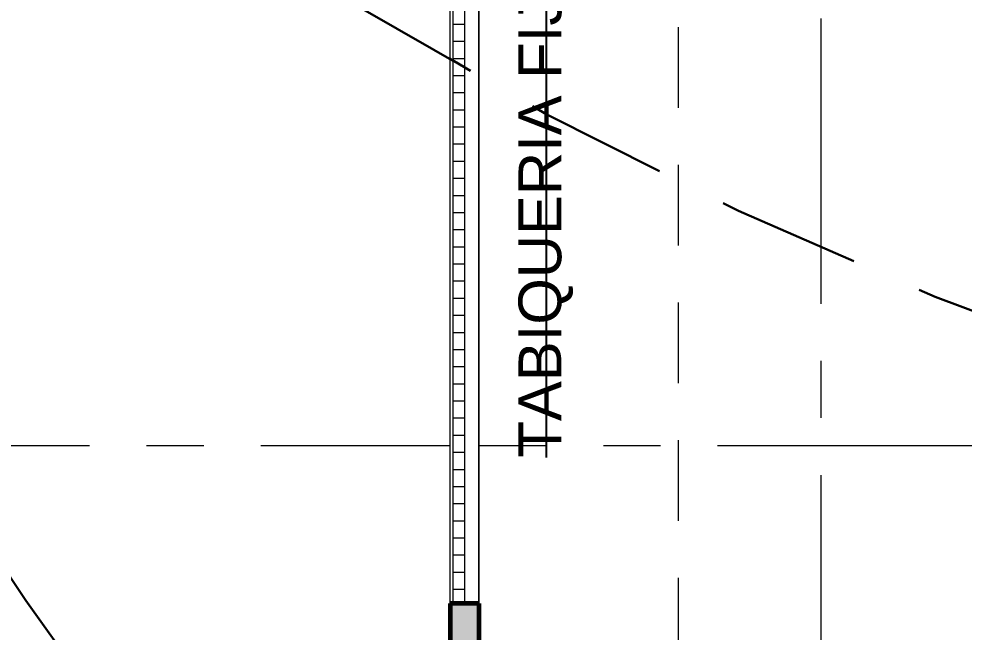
# Model space of a CAD drawing. Header units: inches. Extents: x -19 to 5698, y -728 to 92.
# Drawn here: x 320.415 to 322.07, y 9.675 to 10.749 of the extents above; entities that cross this region are included whole.
import ezdxf

# ---------------------------------------------------------------- set-up
doc = ezdxf.new("R2010")
doc.units = ezdxf.units.IN
doc.header["$MEASUREMENT"] = 0
doc.set_wipeout_variables(frame=1)
for name, pattern in [('HIDDEN', [0.375, 0.25, -0.125]), ('Hidden Line', [0.195611, 0.141111, -0.0545]), ('Punto & Raya', [0.65, 0.5, -0.075, 0, -0.075]), ('Wipeout_Contour', [1, 0, -1])]:
    doc.linetypes.add(name, pattern=pattern)
doc.layers.get('0').update_dxf_attribs({"color": 61})
doc.layers.add('00 conduct tomacorr', color=120, linetype='HIDDEN', lineweight=30)
for name, color, linetype in [('02 _ ARQ _ ALB _ Ejes Generales', 251, 'Continuous'), ('02 _ ARQ _ ZON _ Espacio.3D', 7, 'Continuous'), ('08 _ STR _ EXT _ 09 Vigas', 251, 'Continuous'), ('Acabado - Muros', 7, 'Continuous'), ('Marcador - Secciones', 7, 'Continuous'), ('Notas - Etiquetas', 7, 'Continuous')]:
    doc.layers.add(name, color=color, linetype=linetype)
doc.styles.add('Estilo_Generado_4', font='swisse.ttf')
doc.dimstyles.new('Estilo_Generado__8', dxfattribs={"dimtxt": 0.18, "dimasz": 0.0912, "dimexe": 0.18, "dimexo": 0.0625, "dimgap": 0, "dimtad": 0, "dimtih": 1, "dimtoh": 1, "dimdec": 4, "dimzin": 0, "dimdsep": 46, "dimcen": 0.09, "dimadec": 0, "dimazin": 0, "dimtfac": 1, "dimtdec": 4, "dimtmove": 0, "dimatfit": 3, "dimldrblk": 'ARROWHEAD_5', "dimfxl": 1, "dimtolj": 1, "dimtzin": 0, "dimarcsym": 0})

# ---------------------------------------------------------------- blocks, each defined once
blk = doc.blocks.new('ARROWHEAD_5')
at = {"linetype": 'Continuous', "lineweight": 0}
blk.add_hatch(color=0, dxfattribs=at).paths.add_polyline_path([(-1, 0.2679), (0, 0), (-1, -0.2679)])
at = {"color": 0, "linetype": 'Continuous', "lineweight": 0}
blk.add_line((0, 0), (-1, 0), dxfattribs=at)

msp = doc.modelspace()

# ---------------------------------------------------------------- linework, layer by layer
at = {"layer": '00 conduct tomacorr'}
msp.add_arc((326.6425, 14.024, 0.0007), 7.5544, 193.55584, 221.67986, dxfattribs=at)
at = {"layer": '02 _ ARQ _ ALB _ Ejes Generales', "color": 251, "linetype": 'Punto & Raya', "lineweight": 13, "true_color": 0x636466}
msp.add_line((321.82, 3.05), (321.82, 44.9), dxfattribs=at)
at = {"layer": '02 _ ARQ _ ZON _ Espacio.3D', "color": 254, "linetype": 'Continuous', "lineweight": 0, "flags": 128}
msp.add_lwpolyline([(307.57, 8.1), (308.07, 8.1), (308.07, 7.7), (308.47, 7.7), (308.47, 7.35), (314.37, 7.35), (314.37, 7.7), (314.57, 7.7), (314.57, 8.1), (315.07, 8.1), (315.07, 7.7), (321.17, 7.7), (321.17, 16.9), (320.97, 16.9), (320.97, 17.4), (315.0697, 17.35), (315.07, 16.5), (314.57, 16.5), (314.5697, 17.15), (308.07, 17.15), (308.07, 16.5), (307.57, 16.5)], dxfattribs=at)
msp.add_lwpolyline([(321.57, 16.9), (321.22, 16.9), (321.22, 7.7), (321.57, 7.7), (321.57, 8.1), (322.07, 8.1), (322.07, 7.35), (328.17, 7.35), (328.17, 7.7), (328.57, 7.7), (328.57, 8.1), (328.92, 8.1), (328.92, 11.45), (323.12, 11.45), (323.12, 16.1), (321.57, 16.1)], close=True, dxfattribs=at)
at = {"layer": '08 _ STR _ EXT _ 09 Vigas', "color": 251, "linetype": 'Hidden Line', "lineweight": 13, "true_color": 0x636466}
msp.add_line((321.57, 7.7), (321.57, 16.9), dxfattribs=at)
at = {"layer": 'Marcador - Secciones', "color": 251, "linetype": 'Punto & Raya', "lineweight": 13, "true_color": 0x636466}
msp.add_line((282.4384, 10.0018), (323.8507, 10.0018), dxfattribs=at)

# ---------------------------------------------------------------- texts
at = {"layer": 'Notas - Etiquetas', "color": 171, "linetype": 'Continuous', "lineweight": 13, "insert": (321.3384, 9.9806), "char_height": 0.075, "attachment_point": 4, "rotation": 90, "style": 'Estilo_Generado_4'}
msp.add_mtext('\\A1;{\\pql;\\fSwis721 Ex BT|b0|i0|c0|p34;TABIQUERIA FIJA 2 (VER DETALLE)\\fSwis721 Ex BT|b0|i0|c0|p34; }', dxfattribs=at)

# ---------------------------------------------------------------- leaders
at = {"layer": 'Notas - Etiquetas', "color": 144, "linetype": 'Continuous', "lineweight": 13, "annotation_type": 0, "has_hookline": 1, "hookline_direction": 1, "text_width": 1.9482, "horizontal_direction": (0, 1, 0)}
msp.add_leader([(321.185, 12.3), (321.3384, 12.1558), (321.3384, 9.9806)], dimstyle='Estilo_Generado__8', dxfattribs=at)

# ---------------------------------------------------------------- next in the draw order: wipeouts: each hides what was drawn before it
at = {"color": 254, "linetype": 'Wipeout_Contour', "lineweight": 0, "ltscale": 14735.086439}
msp.add_wipeout([(321.17, 11.8584), (321.17, 9.7249), (321.22, 9.7249), (321.22, 11.8749), (321.203, 11.8749), (321.203, 11.8584)], dxfattribs=at).dxf.layer = 'Acabado - Muros'

# ---------------------------------------------------------------- next in the draw order: linework, layer by layer
at = {"layer": 'Acabado - Muros', "color": 7, "linetype": 'Continuous', "lineweight": 60}
msp.add_line((321.22, 9.7249), (321.22, 9.6249), dxfattribs=at)
at = {"layer": 'Acabado - Muros', "color": 251, "linetype": 'Continuous', "lineweight": 13, "flags": 128}
for points in [[(321.22, 9.7249), (321.22, 11.8749), (321.22, 14.0249)], [(321.17, 9.7249), (321.17, 11.8584)]]:
    msp.add_lwpolyline(points, dxfattribs=at)

# ---------------------------------------------------------------- next in the draw order: wipeouts: each hides what was drawn before it
at = {"color": 254, "linetype": 'Wipeout_Contour', "lineweight": 0, "ltscale": 9823.544082}
msp.add_wipeout([(321.175, 11.8584), (321.175, 9.7249), (321.195, 9.7249), (321.195, 11.8584)], dxfattribs=at).dxf.layer = 'Acabado - Muros'

# ---------------------------------------------------------------- next in the draw order: hatches: boundary and pattern name
at = {"layer": 'Acabado - Muros', "linetype": 'Continuous', "lineweight": 0}
h = msp.add_hatch(dxfattribs=at)
h.set_pattern_fill('CONTRACHAPADO_0002', color=254, style=0, pattern_type=2)
h.set_pattern_definition([(0, (277.50006, 1e-08), (0, 0.030000001), [])])
h.paths.add_polyline_path([(321.175, 11.8584), (321.175, 9.7249), (321.195, 9.7249), (321.195, 11.8584)])
msp.add_hatch(color=254, dxfattribs=at).paths.add_polyline_path([(321.22, 9.7249), (321.17, 9.7249), (321.17, 9.6249), (321.22, 9.6249)])

# ---------------------------------------------------------------- next in the draw order: linework, layer by layer
at = {"layer": '00 conduct tomacorr'}
msp.add_arc((324.6036, 16.6486, -0.0007), 6.8893, 219.64214, 270.04819, dxfattribs=at)
at = {"layer": 'Acabado - Muros', "color": 7, "linetype": 'Continuous', "lineweight": 60}
for p, q in [((321.17, 9.7249), (321.17, 9.6249)), ((321.22, 9.7249), (321.17, 9.7249))]:
    msp.add_line(p, q, dxfattribs=at)
at = {"layer": 'Acabado - Muros', "color": 7, "linetype": 'Continuous', "lineweight": 13, "flags": 128}
msp.add_lwpolyline([(321.175, 11.8584), (321.195, 11.8584), (321.195, 9.7249), (321.175, 9.7249)], close=True, dxfattribs=at)

doc.saveas('drawing.dxf')
